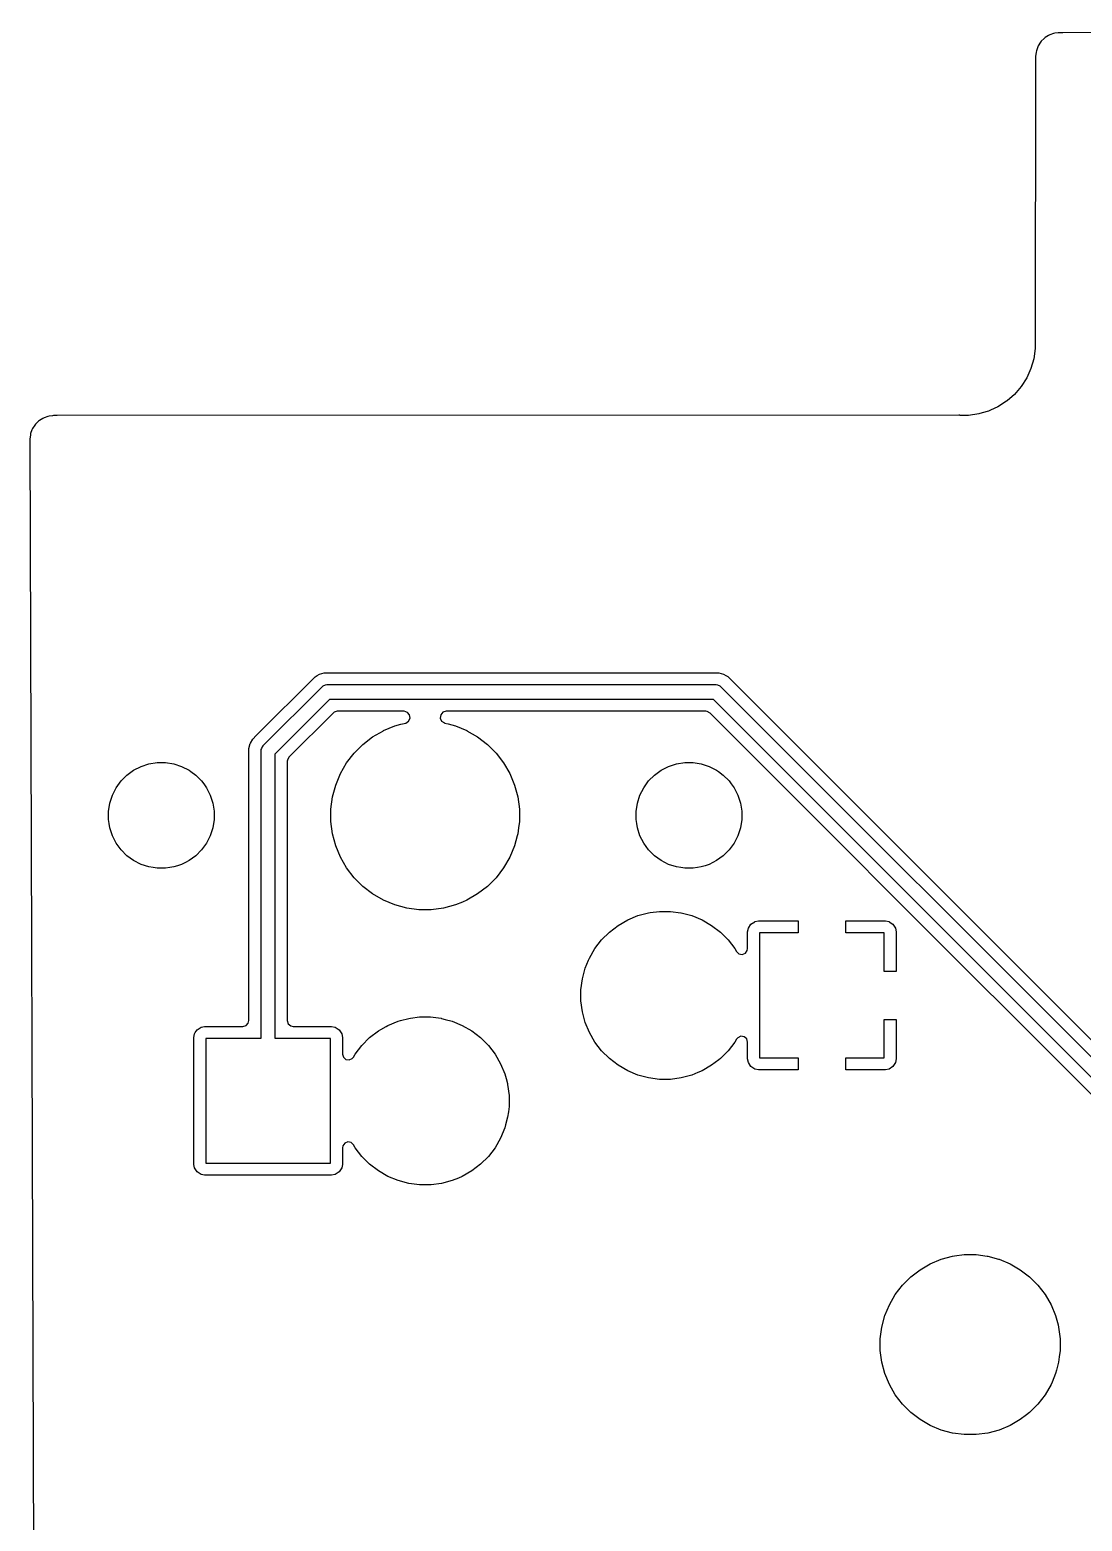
# Model space of a CAD drawing. Extents: x -256.6 to -159.5, y -136.5 to -69.4.
# Drawn here: x -240.49 to -218.55, y -100.51 to -69.43 of the extents above; entities that cross this region are included whole.
import ezdxf

# ---------------------------------------------------------------- set-up
doc = ezdxf.new("R2010")
doc.units = 0
doc.layers.add('BLACK', color=7, linetype='CONTINUOUS')

msp = doc.modelspace()

# ---------------------------------------------------------------- linework, layer by layer
at = {"layer": 'BLACK', "linetype": 'CONTINUOUS'}
for p, q in [((-219.344209, -69.606461), (-219.403538, -69.66579)), ((-219.3225, -69.589148), (-219.344209, -69.606461)), ((-219.251451, -69.544505), (-219.3225, -69.589148)), ((-219.226436, -69.532458), (-219.251451, -69.544505)), ((-219.147227, -69.504742), (-219.226436, -69.532458)), ((-219.12016, -69.498565), (-219.147227, -69.504742)), ((-219.047454, -69.490373), (-219.12016, -69.498565)), ((-219.029823, -69.488387), (-219.047454, -69.490373)), ((-219.016224, -69.487623), (-219.029823, -69.488387)), ((-219.01617, -69.487607), (-219.016224, -69.487623)), ((-218.957004, -69.487608), (-219.01617, -69.487607)), ((-218.956591, -69.487496), (-218.957004, -69.487608)), ((-218.952695, -69.487489), (-218.956591, -69.487496)), ((-183.054149, -69.427618), (-218.952695, -69.487489)), ((-219.511434, -69.889841), (-219.521612, -69.980179)), ((-219.505256, -69.86277), (-219.511434, -69.889841)), ((-219.477542, -69.783566), (-219.505256, -69.86277)), ((-219.465494, -69.758548), (-219.477542, -69.783566)), ((-219.420851, -69.687499), (-219.465494, -69.758548)), ((-219.403538, -69.66579), (-219.420851, -69.687499)), ((-219.522444, -70.061327), (-219.526607, -75.961087)), ((-219.522437, -70.053169), (-219.522444, -70.061318)), ((-219.522444, -70.061318), (-219.522443, -70.061319)), ((-219.522443, -70.061319), (-219.522444, -70.061327)), ((-219.522392, -70.052996), (-219.522437, -70.053169)), ((-219.521612, -69.980179), (-219.522392, -69.993966)), ((-219.522392, -69.993966), (-219.522392, -69.995103)), ((-219.522392, -69.995103), (-219.522392, -70.052996)), ((-219.526606, -76.070208), (-219.557149, -76.282652)), ((-219.526607, -75.961087), (-219.526607, -75.962889)), ((-219.526607, -75.962889), (-219.526606, -76.070206)), ((-219.526606, -76.070206), (-219.526606, -76.070208)), ((-219.557153, -76.282668), (-219.617616, -76.488594)), ((-219.557149, -76.282652), (-219.557153, -76.282668)), ((-219.706789, -76.683854), (-219.822819, -76.8644)), ((-219.706776, -76.683831), (-219.706789, -76.683854)), ((-219.617621, -76.488606), (-219.706776, -76.683831)), ((-219.617616, -76.488594), (-219.617621, -76.488606)), ((-219.963381, -77.02662), (-220.117195, -77.159899)), ((-219.963379, -77.026618), (-219.963381, -77.02662)), ((-219.822829, -76.864413), (-219.963379, -77.026618)), ((-219.822819, -76.8644), (-219.822829, -76.864413)), ((-220.501405, -77.372383), (-220.634346, -77.411416)), ((-220.501399, -77.37238), (-220.501405, -77.372383)), ((-220.501397, -77.37238), (-220.501399, -77.37238)), ((-220.45942, -77.35321), (-220.501397, -77.37238)), ((-220.306168, -77.283223), (-220.45942, -77.35321)), ((-220.306145, -77.28321), (-220.306168, -77.283223)), ((-220.125599, -77.16718), (-220.306145, -77.28321)), ((-220.125597, -77.167179), (-220.125599, -77.16718)), ((-220.125593, -77.167176), (-220.125597, -77.167179)), ((-220.117195, -77.159899), (-220.125593, -77.167176)), ((-240.390851, -77.667499), (-240.435494, -77.738548)), ((-240.373538, -77.64579), (-240.390851, -77.667499)), ((-240.314209, -77.586461), (-240.373538, -77.64579)), ((-240.2925, -77.569148), (-240.314209, -77.586461)), ((-240.221449, -77.524504), (-240.2925, -77.569148)), ((-240.196436, -77.512458), (-240.221449, -77.524504)), ((-240.117227, -77.484742), (-240.196436, -77.512458)), ((-240.09016, -77.478565), (-240.117227, -77.484742)), ((-240.018116, -77.470448), (-240.09016, -77.478565)), ((-239.999822, -77.468387), (-240.018116, -77.470448)), ((-239.985938, -77.467607), (-239.999822, -77.468387)), ((-239.927004, -77.467608), (-239.985938, -77.467607)), ((-239.927, -77.467607), (-239.927004, -77.467608)), ((-239.918975, -77.467607), (-239.927, -77.467607)), ((-239.918554, -77.467578), (-239.918975, -77.467607)), ((-221.120032, -77.460537), (-239.918554, -77.467578)), ((-221.117319, -77.460893), (-221.120032, -77.460537)), ((-221.116176, -77.460596), (-221.117319, -77.460893)), ((-221.101789, -77.461038), (-221.116176, -77.460596)), ((-221.093003, -77.463393), (-221.101789, -77.461038)), ((-221.027111, -77.463393), (-221.093003, -77.463393)), ((-220.919792, -77.463394), (-221.027111, -77.463393)), ((-220.70734, -77.432849), (-220.919792, -77.463394)), ((-220.634346, -77.411416), (-220.70734, -77.432849)), ((-240.491585, -77.959937), (-240.492364, -77.974244)), ((-240.492364, -77.974244), (-240.399791, -105.073986)), ((-240.481434, -77.869841), (-240.491585, -77.959937)), ((-240.475256, -77.84277), (-240.481434, -77.869841)), ((-240.447542, -77.763566), (-240.475256, -77.84277)), ((-240.435494, -77.738548), (-240.447542, -77.763566)), ((-235.77091, -84.134518), (-234.545913, -82.90952)), ((-234.545913, -82.90952), (-234.500248, -82.883155)), ((-234.500248, -82.883155), (-234.454589, -82.856793)), ((-234.454589, -82.856793), (-234.403657, -82.843146)), ((-234.403657, -82.843146), (-234.352727, -82.8295)), ((-234.352727, -82.8295), (-226.232727, -82.8295)), ((-226.232727, -82.8295), (-226.127273, -82.8295)), ((-226.127273, -82.8295), (-226.025412, -82.856793)), ((-226.025412, -82.856793), (-226.025409, -82.856794)), ((-226.025409, -82.856794), (-225.97975, -82.883155)), ((-225.97975, -82.883155), (-225.97975, -82.883156)), ((-225.97975, -82.883156), (-225.939039, -82.906661)), ((-225.939039, -82.906661), (-225.934087, -82.90952)), ((-225.934087, -82.90952), (-225.934084, -82.909522)), ((-225.934084, -82.909522), (-217.622181, -91.221426)), ((-234.406066, -83.123934), (-235.631066, -84.348934)), ((-234.383335, -83.105279), (-234.406066, -83.123934)), ((-234.336651, -83.085942), (-234.383335, -83.105279)), ((-234.329264, -83.082882), (-234.336651, -83.085942)), ((-234.3, -83.08), (-234.329264, -83.082882)), ((-226.18, -83.08), (-234.3, -83.08)), ((-226.150736, -83.082882), (-226.18, -83.08)), ((-226.143349, -83.085942), (-226.150736, -83.082882)), ((-226.096665, -83.105279), (-226.143349, -83.085942)), ((-226.073934, -83.123934), (-226.096665, -83.105279)), ((-213.703934, -95.493934), (-226.073934, -83.123934)), ((-235.375, -84.517132), (-234.237868, -83.38)), ((-234.237868, -83.38), (-226.242132, -83.38)), ((-226.242132, -83.38), (-213.96, -95.662132)), ((-234.170426, -83.666819), (-235.088181, -84.584573)), ((-234.149784, -83.650185), (-234.170426, -83.666819)), ((-234.082745, -83.6305), (-234.149784, -83.650185)), ((-232.687364, -83.6305), (-234.082745, -83.6305)), ((-232.882982, -83.935289), (-232.754479, -83.900857)), ((-232.754479, -83.900857), (-232.655269, -83.874274)), ((-232.684413, -83.630535), (-232.687364, -83.6305)), ((-232.617861, -83.65181), (-232.684413, -83.630535)), ((-232.655269, -83.874274), (-232.59561, -83.83791)), ((-232.573376, -83.705688), (-232.617861, -83.65181)), ((-232.59561, -83.83791), (-232.565081, -83.775063)), ((-232.565081, -83.775063), (-232.573376, -83.705688)), ((-231.92543, -83.702989), (-231.935374, -83.772147)), ((-231.935374, -83.772147), (-231.906349, -83.835703)), ((-231.879675, -83.650185), (-231.92543, -83.702989)), ((-231.906349, -83.835703), (-231.847571, -83.873477)), ((-231.812636, -83.6305), (-231.879675, -83.650185)), ((-231.847571, -83.873477), (-231.844756, -83.874267)), ((-231.844756, -83.874267), (-231.7699, -83.894324)), ((-226.397254, -83.6305), (-231.812636, -83.6305)), ((-231.7699, -83.894324), (-231.617017, -83.935289)), ((-226.370896, -83.633334), (-226.397254, -83.6305)), ((-226.309573, -83.666819), (-226.370896, -83.633334)), ((-224.26308, -85.713312), (-226.309573, -83.666819)), ((-235.893487, -84.292238), (-235.84548, -84.209087)), ((-235.84548, -84.209087), (-235.770913, -84.13452)), ((-235.770913, -84.13452), (-235.77091, -84.134518)), ((-233.548392, -84.319463), (-233.344046, -84.162663)), ((-233.344046, -84.162663), (-233.344044, -84.162661)), ((-233.344044, -84.162661), (-233.344038, -84.162657)), ((-233.344038, -84.162657), (-233.344033, -84.162654)), ((-233.344033, -84.162654), (-233.34403, -84.162652)), ((-233.34403, -84.162652), (-233.120969, -84.033867)), ((-233.120969, -84.033867), (-233.120952, -84.033859)), ((-233.120952, -84.033859), (-232.882982, -83.935289)), ((-231.617017, -83.935289), (-231.379047, -84.033859)), ((-231.379047, -84.033859), (-231.37903, -84.033867)), ((-231.37903, -84.033867), (-231.155969, -84.162652)), ((-231.155969, -84.162652), (-231.155953, -84.162663)), ((-231.155953, -84.162663), (-230.951607, -84.319463)), ((-235.925501, -84.402273), (-235.898207, -84.300413)), ((-235.925501, -84.402274), (-235.925501, -84.402273)), ((-235.925501, -84.517716), (-235.925501, -84.402274)), ((-235.9255, -84.517729), (-235.925501, -84.517716)), ((-235.9255, -85.713312), (-235.9255, -84.517729)), ((-235.898207, -84.300413), (-235.893487, -84.292238)), ((-235.672118, -84.425736), (-235.675, -84.455)), ((-235.675, -84.455), (-235.675, -90.45)), ((-235.662399, -84.402273), (-235.672118, -84.425736)), ((-235.649721, -84.371665), (-235.662399, -84.402273)), ((-235.631066, -84.348934), (-235.649721, -84.371665)), ((-235.375, -90.45), (-235.375, -84.517132)), ((-233.887343, -84.705962), (-233.730535, -84.501606)), ((-233.730535, -84.501606), (-233.73053, -84.5016)), ((-233.73053, -84.5016), (-233.548399, -84.319469)), ((-233.548399, -84.319469), (-233.548392, -84.319463)), ((-230.951607, -84.319463), (-230.9516, -84.319469)), ((-230.9516, -84.319469), (-230.769469, -84.5016)), ((-230.769469, -84.5016), (-230.769463, -84.501607)), ((-230.769463, -84.501607), (-230.612663, -84.705953)), ((-238.32726, -84.857998), (-238.172791, -84.779291)), ((-238.172791, -84.779291), (-238.172788, -84.77929)), ((-238.172788, -84.77929), (-238.007913, -84.72572)), ((-238.007913, -84.72572), (-237.836687, -84.6986)), ((-237.836687, -84.6986), (-237.836682, -84.6986)), ((-237.836682, -84.6986), (-237.663318, -84.6986)), ((-237.663318, -84.6986), (-237.663313, -84.6986)), ((-237.663313, -84.6986), (-237.492086, -84.72572)), ((-237.492086, -84.72572), (-237.327211, -84.77929)), ((-237.327211, -84.77929), (-237.327208, -84.779291)), ((-237.327208, -84.779291), (-237.172739, -84.857998)), ((-235.121666, -84.645896), (-235.1245, -84.672254)), ((-235.1245, -84.672254), (-235.1245, -90.0755)), ((-235.088181, -84.584573), (-235.121666, -84.645896)), ((-234.016132, -84.92903), (-233.887347, -84.705969)), ((-233.887347, -84.705969), (-233.887343, -84.705962)), ((-230.612663, -84.705953), (-230.612652, -84.705969)), ((-230.612652, -84.705969), (-230.483867, -84.92903)), ((-227.32726, -84.857998), (-227.172791, -84.779291)), ((-227.172791, -84.779291), (-227.172788, -84.77929)), ((-227.172788, -84.77929), (-227.007913, -84.72572)), ((-227.007913, -84.72572), (-226.836687, -84.6986)), ((-226.836687, -84.6986), (-226.836682, -84.6986)), ((-226.836682, -84.6986), (-226.663318, -84.6986)), ((-226.663318, -84.6986), (-226.663313, -84.6986)), ((-226.663313, -84.6986), (-226.492086, -84.72572)), ((-226.492086, -84.72572), (-226.327211, -84.77929)), ((-226.327211, -84.77929), (-226.327208, -84.779291)), ((-226.327208, -84.779291), (-226.172739, -84.857998)), ((-238.692001, -85.222739), (-238.590101, -85.082486)), ((-238.590101, -85.082486), (-238.467514, -84.959899)), ((-238.467514, -84.959899), (-238.32726, -84.857998)), ((-237.172739, -84.857998), (-237.133794, -84.886294)), ((-237.133794, -84.886294), (-237.032486, -84.959899)), ((-237.032486, -84.959899), (-237.032484, -84.959901)), ((-237.032484, -84.959901), (-237.032483, -84.959901)), ((-237.032483, -84.959901), (-236.909901, -85.082483)), ((-236.909901, -85.082483), (-236.909901, -85.082484)), ((-236.909901, -85.082484), (-236.909899, -85.082486)), ((-236.909899, -85.082486), (-236.866136, -85.142719)), ((-236.866136, -85.142719), (-236.807998, -85.222739)), ((-234.11471, -85.167016), (-234.016136, -84.929038)), ((-234.016136, -84.929038), (-234.016134, -84.929035)), ((-234.016134, -84.929035), (-234.016132, -84.92903)), ((-230.483867, -84.92903), (-230.483859, -84.929047)), ((-230.483859, -84.929047), (-230.385289, -85.167017)), ((-227.692001, -85.222739), (-227.590101, -85.082486)), ((-227.590101, -85.082486), (-227.467514, -84.959899)), ((-227.467514, -84.959899), (-227.32726, -84.857998)), ((-226.172739, -84.857998), (-226.133794, -84.886294)), ((-226.133794, -84.886294), (-226.032486, -84.959899)), ((-226.032486, -84.959899), (-226.032484, -84.959901)), ((-226.032484, -84.959901), (-226.032483, -84.959901)), ((-226.032483, -84.959901), (-225.909901, -85.082483)), ((-225.909901, -85.082483), (-225.909901, -85.082484)), ((-225.909901, -85.082484), (-225.909899, -85.082486)), ((-225.909899, -85.082486), (-225.866136, -85.142719)), ((-225.866136, -85.142719), (-225.807998, -85.222739)), ((-238.82428, -85.542088), (-238.770708, -85.377209)), ((-238.770708, -85.377208), (-238.692001, -85.222739)), ((-238.770708, -85.377209), (-238.770708, -85.377208)), ((-236.807998, -85.222739), (-236.729291, -85.377208)), ((-236.729291, -85.377208), (-236.72929, -85.377211)), ((-236.72929, -85.377211), (-236.67572, -85.542086)), ((-234.215, -85.671207), (-234.181378, -85.415825)), ((-234.181378, -85.415825), (-234.11471, -85.167016)), ((-230.385289, -85.167017), (-230.318622, -85.415825)), ((-230.318622, -85.415825), (-230.285, -85.671199)), ((-227.82428, -85.542088), (-227.770708, -85.377209)), ((-227.770708, -85.377208), (-227.692001, -85.222739)), ((-227.770708, -85.377209), (-227.770708, -85.377208)), ((-225.807998, -85.222739), (-225.729291, -85.377208)), ((-225.729291, -85.377208), (-225.72929, -85.377211)), ((-225.72929, -85.377211), (-225.67572, -85.542086)), ((-238.8514, -85.713312), (-238.832017, -85.590939)), ((-238.8514, -85.886687), (-238.8514, -85.713312)), ((-238.832017, -85.590939), (-238.82428, -85.542088)), ((-236.67572, -85.542086), (-236.6486, -85.713312)), ((-236.6486, -85.713312), (-236.6486, -85.886687)), ((-235.9255, -90.0755), (-235.9255, -85.713312)), ((-234.215, -85.928793), (-234.215, -85.671207)), ((-230.285, -85.671199), (-230.285, -85.9288)), ((-227.8514, -85.713312), (-227.832017, -85.590939)), ((-227.8514, -85.886687), (-227.8514, -85.713312)), ((-227.832017, -85.590939), (-227.82428, -85.542088)), ((-225.67572, -85.542086), (-225.6486, -85.713312)), ((-225.6486, -85.713312), (-225.6486, -85.886687)), ((-221.751021, -88.225371), (-224.26308, -85.713312)), ((-238.838252, -85.969695), (-238.8514, -85.886687)), ((-238.82428, -86.057912), (-238.838252, -85.969695)), ((-238.770708, -86.222791), (-238.82428, -86.057912)), ((-236.67572, -86.057913), (-236.72929, -86.222788)), ((-236.6486, -85.886687), (-236.67572, -86.057913)), ((-234.181378, -86.184175), (-234.215, -85.928793)), ((-230.301999, -86.057912), (-230.318622, -86.184175)), ((-230.285, -85.9288), (-230.301999, -86.057912)), ((-227.838252, -85.969695), (-227.8514, -85.886687)), ((-227.82428, -86.057912), (-227.838252, -85.969695)), ((-227.770708, -86.222791), (-227.82428, -86.057912)), ((-225.67572, -86.057913), (-225.72929, -86.222788)), ((-225.6486, -85.886687), (-225.67572, -86.057913)), ((-238.692002, -86.37726), (-238.770708, -86.222791)), ((-238.590101, -86.517514), (-238.692002, -86.37726)), ((-236.807998, -86.37726), (-236.909899, -86.517514)), ((-236.80776, -86.376793), (-236.807998, -86.37726)), ((-236.729291, -86.222791), (-236.80776, -86.376793)), ((-236.72929, -86.222788), (-236.729291, -86.222791)), ((-234.11471, -86.432984), (-234.181378, -86.184175)), ((-230.328968, -86.222788), (-230.385289, -86.432982)), ((-230.318622, -86.184175), (-230.328968, -86.222788)), ((-227.692002, -86.37726), (-227.770708, -86.222791)), ((-227.590101, -86.517514), (-227.692002, -86.37726)), ((-225.807998, -86.37726), (-225.909899, -86.517514)), ((-225.80776, -86.376793), (-225.807998, -86.37726)), ((-225.729291, -86.222791), (-225.80776, -86.376793)), ((-225.72929, -86.222788), (-225.729291, -86.222791)), ((-238.467514, -86.640101), (-238.590101, -86.517514)), ((-238.32726, -86.742002), (-238.467514, -86.640101)), ((-237.032486, -86.640101), (-237.17274, -86.742002)), ((-236.909899, -86.517514), (-237.032486, -86.640101)), ((-234.016136, -86.670962), (-234.11471, -86.432984)), ((-233.887343, -86.894038), (-234.016136, -86.670962)), ((-230.483867, -86.670969), (-230.612652, -86.89403)), ((-230.483859, -86.670952), (-230.483867, -86.670969)), ((-230.385289, -86.432982), (-230.483859, -86.670952)), ((-227.467514, -86.640101), (-227.590101, -86.517514)), ((-227.32726, -86.742002), (-227.467514, -86.640101)), ((-226.032486, -86.640101), (-226.17274, -86.742002)), ((-225.909899, -86.517514), (-226.032486, -86.640101)), ((-238.172791, -86.820708), (-238.32726, -86.742002)), ((-238.007912, -86.87428), (-238.172791, -86.820708)), ((-237.919695, -86.888252), (-238.007912, -86.87428)), ((-237.836687, -86.9014), (-237.919695, -86.888252)), ((-237.663318, -86.9014), (-237.836687, -86.9014)), ((-237.663313, -86.9014), (-237.663318, -86.9014)), ((-237.571391, -86.88684), (-237.663313, -86.9014)), ((-237.492088, -86.87428), (-237.571391, -86.88684)), ((-237.409648, -86.847494), (-237.492088, -86.87428)), ((-237.327211, -86.820709), (-237.409648, -86.847494)), ((-237.327208, -86.820708), (-237.327211, -86.820709)), ((-237.248502, -86.780604), (-237.327208, -86.820708)), ((-237.17274, -86.742002), (-237.248502, -86.780604)), ((-233.730535, -87.098394), (-233.887343, -86.894038)), ((-230.612663, -86.894046), (-230.769463, -87.098392)), ((-230.612652, -86.89403), (-230.612663, -86.894046)), ((-227.172791, -86.820708), (-227.32726, -86.742002)), ((-227.007912, -86.87428), (-227.172791, -86.820708)), ((-226.919695, -86.888252), (-227.007912, -86.87428)), ((-226.836687, -86.9014), (-226.919695, -86.888252)), ((-226.663318, -86.9014), (-226.836687, -86.9014)), ((-226.663313, -86.9014), (-226.663318, -86.9014)), ((-226.571391, -86.88684), (-226.663313, -86.9014)), ((-226.492088, -86.87428), (-226.571391, -86.88684)), ((-226.409648, -86.847494), (-226.492088, -86.87428)), ((-226.327211, -86.820709), (-226.409648, -86.847494)), ((-226.327208, -86.820708), (-226.327211, -86.820709)), ((-226.248502, -86.780604), (-226.327208, -86.820708)), ((-226.17274, -86.742002), (-226.248502, -86.780604)), ((-233.548394, -87.280535), (-233.730535, -87.098394)), ((-233.344038, -87.437343), (-233.548394, -87.280535)), ((-230.951606, -87.280535), (-231.155962, -87.437343)), ((-230.9516, -87.28053), (-230.951606, -87.280535)), ((-230.769469, -87.098399), (-230.9516, -87.28053)), ((-230.769463, -87.098392), (-230.769469, -87.098399)), ((-233.120962, -87.566136), (-233.344038, -87.437343)), ((-232.882984, -87.66471), (-233.120962, -87.566136)), ((-231.473386, -87.605216), (-231.617016, -87.66471)), ((-231.379047, -87.56614), (-231.473386, -87.605216)), ((-231.379042, -87.566137), (-231.379047, -87.56614)), ((-231.379038, -87.566136), (-231.379042, -87.566137)), ((-231.379035, -87.566134), (-231.379038, -87.566136)), ((-231.37903, -87.566132), (-231.379035, -87.566134)), ((-231.155969, -87.437347), (-231.37903, -87.566132)), ((-231.155962, -87.437343), (-231.155969, -87.437347)), ((-232.634175, -87.731378), (-232.882984, -87.66471)), ((-232.378793, -87.765), (-232.634175, -87.731378)), ((-232.378786, -87.765), (-232.378793, -87.765)), ((-232.121214, -87.765), (-232.378786, -87.765)), ((-232.121207, -87.765), (-232.121214, -87.765)), ((-231.865825, -87.731378), (-232.121207, -87.765)), ((-231.617016, -87.66471), (-231.865825, -87.731378)), ((-228.025876, -87.97665), (-227.813887, -87.888842)), ((-227.813887, -87.888842), (-227.592238, -87.829452)), ((-227.592238, -87.829452), (-227.554215, -87.824446)), ((-227.554215, -87.824446), (-227.364741, -87.7995)), ((-227.364741, -87.7995), (-227.364734, -87.7995)), ((-227.364734, -87.7995), (-227.135266, -87.7995)), ((-227.135266, -87.7995), (-227.135258, -87.7995)), ((-227.135258, -87.7995), (-226.918715, -87.828009)), ((-226.918715, -87.828009), (-226.907762, -87.829452)), ((-226.907762, -87.829452), (-226.853143, -87.844087)), ((-226.853143, -87.844087), (-226.686112, -87.888842)), ((-226.686112, -87.888842), (-226.474123, -87.97665)), ((-228.568911, -88.39333), (-228.40667, -88.231089)), ((-228.40667, -88.231089), (-228.406661, -88.231081)), ((-228.406661, -88.231081), (-228.224617, -88.091392)), ((-228.224617, -88.091392), (-228.02589, -87.976657)), ((-228.02589, -87.976657), (-228.025876, -87.97665)), ((-226.474123, -87.97665), (-226.474109, -87.976657)), ((-226.474109, -87.976657), (-226.275382, -88.091392)), ((-226.275382, -88.091392), (-226.093338, -88.231081)), ((-226.093338, -88.231081), (-225.931081, -88.393338)), ((-225.525, -88.225373), (-225.524999, -88.225371)), ((-225.525, -88.574014), (-225.525, -88.225373)), ((-225.524999, -88.225371), (-225.510496, -88.152459)), ((-225.510496, -88.152459), (-225.510494, -88.152455)), ((-225.510494, -88.152455), (-225.455239, -88.06976)), ((-225.455239, -88.06976), (-225.372544, -88.014505)), ((-225.372544, -88.014505), (-225.37254, -88.014503)), ((-225.37254, -88.014503), (-225.299627, -88)), ((-225.299627, -88), (-224.475, -88)), ((-224.475, -88.25), (-225.275, -88.25)), ((-225.275, -88.25), (-225.275, -90.85)), ((-224.475, -88), (-224.475, -88.25)), ((-223.475, -88.25), (-223.475, -88)), ((-223.475, -88), (-222.650373, -88)), ((-222.675, -88.25), (-223.475, -88.25)), ((-222.675, -89.05), (-222.675, -88.25)), ((-222.650373, -88), (-222.577459, -88.014503)), ((-222.577459, -88.014503), (-222.577455, -88.014505)), ((-222.577455, -88.014505), (-222.49476, -88.06976)), ((-222.49476, -88.06976), (-222.439505, -88.152455)), ((-222.439505, -88.152455), (-222.439503, -88.152459)), ((-222.439503, -88.152459), (-222.425, -88.225371)), ((-222.425, -88.225371), (-222.425, -89.05)), ((-219.101764, -90.874628), (-221.751021, -88.225371)), ((-228.823344, -88.774112), (-228.708611, -88.575388)), ((-228.708611, -88.575388), (-228.708608, -88.575385)), ((-228.708608, -88.575385), (-228.708607, -88.575382)), ((-228.708607, -88.575382), (-228.568918, -88.393338)), ((-228.568918, -88.393338), (-228.568911, -88.39333)), ((-225.931081, -88.393338), (-225.791392, -88.575382)), ((-225.791392, -88.575382), (-225.756387, -88.636014)), ((-225.53182, -88.61457), (-225.525, -88.574014)), ((-228.911158, -88.986113), (-228.84094, -88.816592)), ((-228.84094, -88.816592), (-228.823349, -88.774123)), ((-228.823349, -88.774123), (-228.823346, -88.774117)), ((-228.823346, -88.774117), (-228.823344, -88.774112)), ((-225.756387, -88.636014), (-225.70582, -88.68423)), ((-225.70582, -88.68423), (-225.637213, -88.697452)), ((-225.637213, -88.697452), (-225.572348, -88.671484)), ((-225.572348, -88.671484), (-225.53182, -88.61457)), ((-228.970548, -89.207762), (-228.911158, -88.986113)), ((-222.425, -89.05), (-222.675, -89.05)), ((-229.0005, -89.435266), (-228.970548, -89.207762)), ((-229.0005, -89.664734), (-229.0005, -89.435266)), ((-228.970548, -89.892238), (-229.0005, -89.664734)), ((-235.982461, -90.179815), (-235.936706, -90.127011)), ((-235.936706, -90.127011), (-235.9255, -90.0755)), ((-235.1245, -90.0755), (-235.104815, -90.142539)), ((-233.025876, -90.17665), (-232.813887, -90.088842)), ((-232.813887, -90.088842), (-232.764093, -90.0755)), ((-232.764093, -90.0755), (-232.592238, -90.029452)), ((-232.592238, -90.029452), (-232.554215, -90.024446)), ((-232.554215, -90.024446), (-232.364741, -89.9995)), ((-232.364741, -89.9995), (-232.364734, -89.9995)), ((-232.364734, -89.9995), (-232.135266, -89.9995)), ((-232.135266, -89.9995), (-232.135258, -89.9995)), ((-232.135258, -89.9995), (-231.918715, -90.028009)), ((-231.918715, -90.028009), (-231.907762, -90.029452)), ((-231.907762, -90.029452), (-231.831075, -90.05)), ((-231.831075, -90.05), (-231.686112, -90.088842)), ((-231.686112, -90.088842), (-231.474123, -90.17665)), ((-228.911158, -90.113887), (-228.970548, -89.892238)), ((-228.823344, -90.325888), (-228.911158, -90.113887)), ((-222.675, -90.85), (-222.675, -90.05)), ((-222.675, -90.05), (-222.425, -90.05)), ((-222.425, -90.05), (-222.425, -90.874628)), ((-237.0755, -90.425323), (-237.075499, -90.425321)), ((-237.0755, -90.425326), (-237.0755, -90.425323)), ((-237.0755, -93.074674), (-237.0755, -90.425326)), ((-237.075499, -90.425321), (-237.060967, -90.352264)), ((-237.060967, -90.352264), (-237.060966, -90.35226)), ((-237.060966, -90.35226), (-237.043337, -90.325876)), ((-237.043337, -90.325876), (-237.005601, -90.269399)), ((-237.005601, -90.269399), (-236.92274, -90.214034)), ((-236.92274, -90.214034), (-236.922739, -90.214033)), ((-236.922739, -90.214033), (-236.922735, -90.214032)), ((-236.922735, -90.214032), (-236.849677, -90.1995)), ((-236.849677, -90.1995), (-236.849674, -90.1995)), ((-236.849674, -90.1995), (-236.0495, -90.1995)), ((-236.0495, -90.1995), (-235.982461, -90.179815)), ((-235.104815, -90.142539), (-235.052011, -90.188294)), ((-235.052011, -90.188294), (-235.0005, -90.1995)), ((-235.0005, -90.1995), (-234.200323, -90.1995)), ((-234.200323, -90.1995), (-234.127264, -90.214032)), ((-234.127264, -90.214032), (-234.12726, -90.214033)), ((-234.12726, -90.214033), (-234.044399, -90.269399)), ((-234.044399, -90.269399), (-233.989033, -90.35226)), ((-233.989033, -90.35226), (-233.989032, -90.352264)), ((-233.989032, -90.352264), (-233.9745, -90.425321)), ((-233.9745, -90.425321), (-233.9745, -90.773148)), ((-233.568911, -90.59333), (-233.40667, -90.431089)), ((-233.40667, -90.431089), (-233.406661, -90.431081)), ((-233.406661, -90.431081), (-233.224617, -90.291392)), ((-233.224617, -90.291392), (-233.17111, -90.2605)), ((-233.17111, -90.2605), (-233.065455, -90.1995)), ((-233.065455, -90.1995), (-233.02589, -90.176657)), ((-233.02589, -90.176657), (-233.025876, -90.17665)), ((-231.474123, -90.17665), (-231.474109, -90.176657)), ((-231.474109, -90.176657), (-231.275382, -90.291392)), ((-231.275382, -90.291392), (-231.093338, -90.431081)), ((-231.093338, -90.431081), (-230.931081, -90.593338)), ((-228.708611, -90.524612), (-228.823344, -90.325888)), ((-225.730203, -90.432272), (-225.756387, -90.463986)), ((-225.666647, -90.403247), (-225.730203, -90.432272)), ((-225.597489, -90.413191), (-225.666647, -90.403247)), ((-225.544685, -90.458946), (-225.597489, -90.413191)), ((-235.675, -90.45), (-236.825, -90.45)), ((-236.825, -90.45), (-236.825, -93.05)), ((-234.225, -90.45), (-235.375, -90.45)), ((-234.225, -93.05), (-234.225, -90.45)), ((-233.708607, -90.775382), (-233.568918, -90.593338)), ((-233.568918, -90.593338), (-233.568911, -90.59333)), ((-230.931081, -90.593338), (-230.791392, -90.775382)), ((-228.568919, -90.706661), (-228.708611, -90.524612)), ((-228.568914, -90.706665), (-228.568919, -90.706661)), ((-228.568911, -90.70667), (-228.568914, -90.706665)), ((-228.40667, -90.868911), (-228.568911, -90.70667)), ((-225.931089, -90.70667), (-226.09333, -90.868911)), ((-225.931081, -90.706661), (-225.931089, -90.70667)), ((-225.79139, -90.524614), (-225.931081, -90.706661)), ((-225.756387, -90.463986), (-225.79139, -90.524614)), ((-225.525, -90.525985), (-225.544685, -90.458946)), ((-225.525, -90.874626), (-225.525, -90.525985)), ((-233.9745, -90.773148), (-233.954815, -90.840187)), ((-233.954815, -90.840187), (-233.902011, -90.885942)), ((-233.902011, -90.885942), (-233.832853, -90.895886)), ((-233.832853, -90.895886), (-233.769297, -90.866861)), ((-233.769297, -90.866861), (-233.743113, -90.835148)), ((-233.743113, -90.835148), (-233.708611, -90.775388)), ((-233.708611, -90.775388), (-233.708608, -90.775385)), ((-233.708608, -90.775385), (-233.708607, -90.775382)), ((-230.791392, -90.775382), (-230.676657, -90.974109)), ((-230.676657, -90.974109), (-230.67665, -90.974123)), ((-230.67665, -90.974123), (-230.588842, -91.186112)), ((-228.406665, -90.868914), (-228.40667, -90.868911)), ((-228.406661, -90.868919), (-228.406665, -90.868914)), ((-228.224612, -91.008611), (-228.406661, -90.868919)), ((-228.025888, -91.123344), (-228.224612, -91.008611)), ((-226.275388, -91.008611), (-226.474112, -91.123344)), ((-226.275385, -91.008608), (-226.275388, -91.008611)), ((-226.275382, -91.008607), (-226.275385, -91.008608)), ((-226.126138, -90.894087), (-226.275382, -91.008607)), ((-226.093339, -90.868919), (-226.126138, -90.894087)), ((-226.093338, -90.868918), (-226.093339, -90.868919)), ((-226.09333, -90.868911), (-226.093338, -90.868918)), ((-225.524999, -90.874628), (-225.525, -90.874626)), ((-225.510496, -90.94754), (-225.524999, -90.874628)), ((-225.510494, -90.947544), (-225.510496, -90.94754)), ((-225.455239, -91.030239), (-225.510494, -90.947544)), ((-225.372544, -91.085494), (-225.455239, -91.030239)), ((-225.275, -90.85), (-224.475, -90.85)), ((-224.475, -90.85), (-224.475, -91.1)), ((-223.475, -91.1), (-223.475, -90.85)), ((-223.475, -90.85), (-222.675, -90.85)), ((-222.49476, -91.030239), (-222.577455, -91.085494)), ((-222.439505, -90.947544), (-222.49476, -91.030239)), ((-222.439503, -90.94754), (-222.439505, -90.947544)), ((-222.425, -90.874628), (-222.439503, -90.94754)), ((-214.246819, -95.729573), (-219.101764, -90.874628)), ((-230.588842, -91.186112), (-230.562392, -91.284826)), ((-230.562392, -91.284826), (-230.535307, -91.385913)), ((-227.813887, -91.211158), (-228.025888, -91.123344)), ((-227.592238, -91.270548), (-227.813887, -91.211158)), ((-227.364734, -91.3005), (-227.592238, -91.270548)), ((-227.364727, -91.3005), (-227.364734, -91.3005)), ((-227.135273, -91.3005), (-227.364727, -91.3005)), ((-227.135266, -91.3005), (-227.135273, -91.3005)), ((-226.907762, -91.270548), (-227.135266, -91.3005)), ((-226.686113, -91.211158), (-226.907762, -91.270548)), ((-226.56548, -91.16119), (-226.686113, -91.211158)), ((-226.474123, -91.123349), (-226.56548, -91.16119)), ((-226.474117, -91.123346), (-226.474123, -91.123349)), ((-226.474112, -91.123344), (-226.474117, -91.123346)), ((-225.37254, -91.085496), (-225.372544, -91.085494)), ((-225.299628, -91.099999), (-225.37254, -91.085496)), ((-225.299626, -91.1), (-225.299628, -91.099999)), ((-224.475, -91.1), (-225.299626, -91.1)), ((-222.650374, -91.1), (-223.475, -91.1)), ((-222.650371, -91.099999), (-222.650374, -91.1)), ((-222.577459, -91.085496), (-222.650371, -91.099999)), ((-222.577455, -91.085494), (-222.577459, -91.085496)), ((-230.535307, -91.385913), (-230.529453, -91.407759)), ((-230.529453, -91.407759), (-230.529451, -91.40777)), ((-230.529451, -91.40777), (-230.4995, -91.635258)), ((-230.4995, -91.635258), (-230.4995, -91.864741)), ((-230.514069, -91.975398), (-230.529452, -92.092238)), ((-230.4995, -91.864741), (-230.514069, -91.975398)), ((-230.572296, -92.252135), (-230.588842, -92.313887)), ((-230.529452, -92.092238), (-230.572296, -92.252135)), ((-233.862286, -92.603412), (-233.927151, -92.62938)), ((-233.793679, -92.616636), (-233.862286, -92.603412)), ((-233.743113, -92.664851), (-233.793679, -92.616636)), ((-230.676657, -92.52589), (-230.791392, -92.724617)), ((-230.67665, -92.525876), (-230.676657, -92.52589)), ((-230.588842, -92.313887), (-230.67665, -92.525876)), ((-233.96768, -92.686294), (-233.9745, -92.726851)), ((-233.9745, -92.726851), (-233.9745, -93.074678)), ((-233.927151, -92.62938), (-233.96768, -92.686294)), ((-233.708611, -92.724612), (-233.743113, -92.664851)), ((-233.568919, -92.906661), (-233.708611, -92.724612)), ((-233.568914, -92.906665), (-233.568919, -92.906661)), ((-233.568911, -92.90667), (-233.568914, -92.906665)), ((-233.40667, -93.068911), (-233.568911, -92.90667)), ((-230.931089, -92.90667), (-231.09333, -93.068911)), ((-230.931081, -92.906661), (-230.931089, -92.90667)), ((-230.791392, -92.724617), (-230.931081, -92.906661)), ((-237.060966, -93.14774), (-237.0755, -93.074674)), ((-237.005601, -93.230601), (-237.060966, -93.14774)), ((-236.92274, -93.285966), (-237.005601, -93.230601)), ((-236.825, -93.05), (-234.225, -93.05)), ((-234.044399, -93.230601), (-234.12726, -93.285966)), ((-233.989034, -93.14774), (-234.044399, -93.230601)), ((-233.989033, -93.147739), (-233.989034, -93.14774)), ((-233.989032, -93.147735), (-233.989033, -93.147739)), ((-233.9745, -93.074678), (-233.989032, -93.147735)), ((-233.406665, -93.068914), (-233.40667, -93.068911)), ((-233.406661, -93.068919), (-233.406665, -93.068914)), ((-233.224612, -93.208611), (-233.406661, -93.068919)), ((-233.025888, -93.323344), (-233.224612, -93.208611)), ((-231.275388, -93.208611), (-231.474112, -93.323344)), ((-231.275385, -93.208608), (-231.275388, -93.208611)), ((-231.275382, -93.208607), (-231.275385, -93.208608)), ((-231.093338, -93.068918), (-231.275382, -93.208607)), ((-231.09333, -93.068911), (-231.093338, -93.068918)), ((-236.849677, -93.300499), (-236.92274, -93.285966)), ((-236.849676, -93.3005), (-236.849677, -93.300499)), ((-234.200326, -93.3005), (-236.849676, -93.3005)), ((-234.200324, -93.3005), (-234.200326, -93.3005)), ((-234.200321, -93.300499), (-234.200324, -93.3005)), ((-234.127264, -93.285967), (-234.200321, -93.300499)), ((-234.12726, -93.285966), (-234.127264, -93.285967)), ((-232.813887, -93.411158), (-233.025888, -93.323344)), ((-232.592238, -93.470548), (-232.813887, -93.411158)), ((-232.364734, -93.5005), (-232.592238, -93.470548)), ((-232.364727, -93.5005), (-232.364734, -93.5005)), ((-232.135273, -93.5005), (-232.364727, -93.5005)), ((-232.135266, -93.5005), (-232.135273, -93.5005)), ((-232.13525, -93.500498), (-232.135266, -93.5005)), ((-232.124312, -93.499057), (-232.13525, -93.500498)), ((-231.907762, -93.470548), (-232.124312, -93.499057)), ((-231.686113, -93.411158), (-231.907762, -93.470548)), ((-231.556678, -93.357544), (-231.686113, -93.411158)), ((-231.474123, -93.323349), (-231.556678, -93.357544)), ((-231.474117, -93.323346), (-231.474123, -93.323349)), ((-231.474112, -93.323344), (-231.474117, -93.323346)), ((-221.716285, -95.144303), (-221.489162, -95.050225)), ((-221.489162, -95.050225), (-221.489155, -95.050223)), ((-221.489155, -95.050223), (-221.489153, -95.050222)), ((-221.489153, -95.050222), (-221.251677, -94.986591)), ((-221.251677, -94.986591), (-221.210939, -94.981227)), ((-221.210939, -94.981227), (-221.007934, -94.9545)), ((-221.007934, -94.9545), (-221.007927, -94.9545)), ((-221.007927, -94.9545), (-220.762073, -94.9545)), ((-220.762073, -94.9545), (-220.762065, -94.9545)), ((-220.762065, -94.9545), (-220.530059, -94.985045)), ((-220.530059, -94.985045), (-220.518323, -94.986591)), ((-220.518323, -94.986591), (-220.292767, -95.047028)), ((-220.292767, -95.047028), (-220.280847, -95.050222)), ((-220.280847, -95.050222), (-220.280837, -95.050225)), ((-220.280837, -95.050225), (-220.053714, -95.144303)), ((-222.298096, -95.590738), (-222.124261, -95.416903)), ((-222.124261, -95.416903), (-222.124254, -95.416897)), ((-222.124254, -95.416897), (-221.929212, -95.267236)), ((-221.929212, -95.267236), (-221.929211, -95.267235)), ((-221.929211, -95.267235), (-221.929208, -95.267233)), ((-221.929208, -95.267233), (-221.751423, -95.164589)), ((-221.751423, -95.164589), (-221.716294, -95.144307)), ((-221.716294, -95.144307), (-221.716285, -95.144303)), ((-220.053714, -95.144303), (-220.053705, -95.144307)), ((-220.053705, -95.144307), (-219.840787, -95.267236)), ((-219.840787, -95.267236), (-219.645745, -95.416897)), ((-219.645745, -95.416897), (-219.645738, -95.416903)), ((-219.645738, -95.416903), (-219.471903, -95.590738)), ((-222.447767, -95.785792), (-222.298101, -95.590744)), ((-222.298101, -95.590744), (-222.298096, -95.590738)), ((-219.471903, -95.590738), (-219.471897, -95.590745)), ((-219.471897, -95.590745), (-219.322236, -95.785787)), ((-222.664778, -96.225847), (-222.570694, -95.998708)), ((-222.570694, -95.998708), (-222.447767, -95.785792)), ((-219.322236, -95.785787), (-219.199307, -95.998705)), ((-219.199307, -95.998705), (-219.199303, -95.998714)), ((-219.199303, -95.998714), (-219.105225, -96.225837)), ((-222.728409, -96.463323), (-222.664778, -96.225847)), ((-219.105225, -96.225837), (-219.105222, -96.225847)), ((-219.105222, -96.225847), (-219.053799, -96.417764)), ((-222.7605, -96.707073), (-222.728409, -96.463323)), ((-219.053799, -96.417764), (-219.041592, -96.46332)), ((-219.041592, -96.46332), (-219.04159, -96.463331)), ((-219.04159, -96.463331), (-219.0095, -96.707065)), ((-222.7605, -96.952927), (-222.7605, -96.707073)), ((-222.728409, -97.196677), (-222.7605, -96.952927)), ((-219.0095, -96.952934), (-219.026737, -97.083854)), ((-219.0095, -96.707065), (-219.0095, -96.952934)), ((-222.664778, -97.434153), (-222.728409, -97.196677)), ((-219.041591, -97.196677), (-219.086022, -97.362496)), ((-219.026737, -97.083854), (-219.041591, -97.196677)), ((-222.570694, -97.661292), (-222.664778, -97.434153)), ((-219.105225, -97.434162), (-219.177998, -97.60985)), ((-219.105222, -97.434152), (-219.105225, -97.434162)), ((-219.086022, -97.362496), (-219.105222, -97.434152)), ((-222.447767, -97.874208), (-222.570694, -97.661292)), ((-222.298101, -98.069256), (-222.447767, -97.874208)), ((-219.322236, -97.874212), (-219.471897, -98.069254)), ((-219.322235, -97.874211), (-219.322236, -97.874212)), ((-219.322233, -97.874208), (-219.322235, -97.874211)), ((-219.199306, -97.661292), (-219.322233, -97.874208)), ((-219.177998, -97.60985), (-219.199306, -97.661292)), ((-222.124256, -98.243101), (-222.298101, -98.069256)), ((-219.471903, -98.069261), (-219.645738, -98.243096)), ((-219.471897, -98.069254), (-219.471903, -98.069261)), ((-221.929208, -98.392767), (-222.124256, -98.243101)), ((-221.716292, -98.515694), (-221.929208, -98.392767)), ((-221.489153, -98.609778), (-221.716292, -98.515694)), ((-220.053708, -98.515694), (-220.280847, -98.609778)), ((-219.840792, -98.392767), (-220.053708, -98.515694)), ((-219.712475, -98.294306), (-219.840792, -98.392767)), ((-219.645745, -98.243102), (-219.712475, -98.294306)), ((-219.645738, -98.243096), (-219.645745, -98.243102)), ((-221.251677, -98.673409), (-221.489153, -98.609778)), ((-221.007927, -98.7055), (-221.251677, -98.673409)), ((-221.00792, -98.7055), (-221.007927, -98.7055)), ((-220.76208, -98.7055), (-221.00792, -98.7055)), ((-220.762073, -98.7055), (-220.76208, -98.7055)), ((-220.518323, -98.673409), (-220.762073, -98.7055)), ((-220.280847, -98.609778), (-220.518323, -98.673409))]:
    msp.add_line(p, q, dxfattribs=at)

doc.saveas('drawing.dxf')
